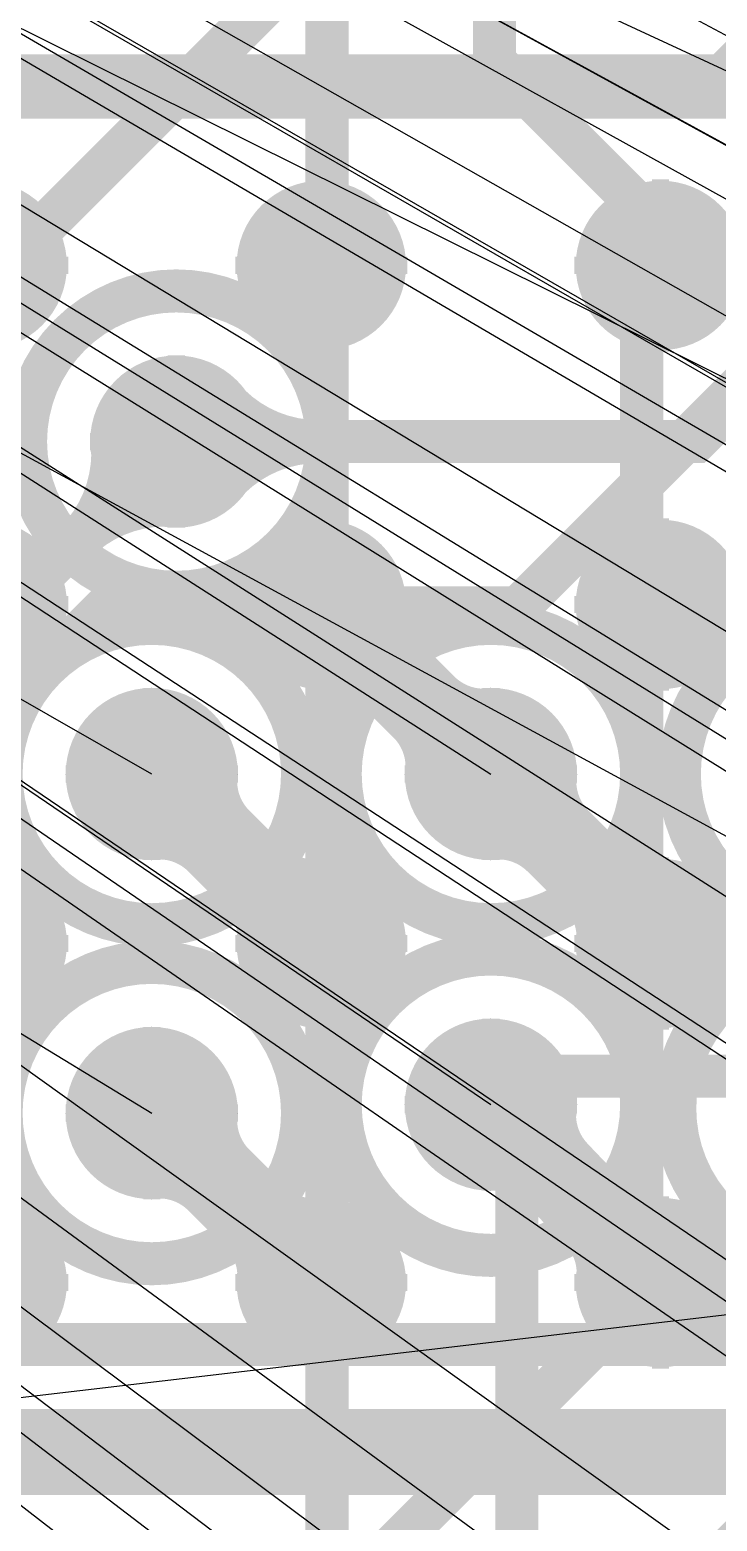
# Model space of a CAD drawing. Extents: x -4539 to 5978, y -4736 to 3041.
# Drawn here: x 1226 to 1305.8, y 700.6 to 873.8 of the extents above; entities that cross this region are included whole.
import ezdxf

# ---------------------------------------------------------------- set-up
doc = ezdxf.new("R2010")
doc.units = 0
for name, pattern in [('SIG_0', [2, 1, 1]), ('SIG_1', [2, 1, 1]), ('SIG_11', [2, 1, 1]), ('SIG_12', [2, 1, 1]), ('SIG_173', [2, 1, 1]), ('SIG_195', [2, 1, 1]), ('SIG_196', [2, 1, 1]), ('SIG_2', [2, 1, 1]), ('SIG_20', [2, 1, 1]), ('SIG_22', [2, 1, 1]), ('SIG_3', [2, 1, 1]), ('SIG_4', [2, 1, 1]), ('SIG_5', [2, 1, 1])]:
    doc.linetypes.add(name, pattern=pattern)
doc.layers.get('0').update_dxf_attribs({"color": 254, "linetype": 'CONTINUOUS'})
for name, color, linetype in [('DRIL_NPLTE_THRU_01', 16, 'CONTINUOUS'), ('DRIL_NPLTE_THRU_02', 2, 'CONTINUOUS'), ('DRIL_NPLTE_THRU_03', 34, 'CONTINUOUS'), ('DRIL_NPLTE_THRU_04', 96, 'CONTINUOUS'), ('DRIL_NPLTE_THRU_05', 6, 'CONTINUOUS'), ('DRIL_NPLTE_THRU_06', 176, 'CONTINUOUS'), ('DRIL_PLTE_THRU_01', 16, 'CONTINUOUS'), ('DRIL_PLTE_THRU_02', 2, 'CONTINUOUS'), ('DRIL_PLTE_THRU_03', 34, 'CONTINUOUS'), ('DRIL_PLTE_THRU_04', 96, 'CONTINUOUS'), ('DRIL_PLTE_THRU_05', 6, 'CONTINUOUS'), ('DRIL_PLTE_THRU_06', 176, 'CONTINUOUS'), ('DRIL_SYMBOL', 254, 'CONTINUOUS'), ('LINK_00', 254, 'CONTINUOUS'), ('PADS_BOT', 5, 'CONTINUOUS'), ('PADS_INNER', 1, 'CONTINUOUS'), ('PADS_TOP', 1, 'CONTINUOUS'), ('PART_BOT_2DLINE_00', 4, 'CONTINUOUS'), ('POUR_OUTLINE_05', 216, 'CONTINUOUS'), ('POUR_VIATHERM_02', 56, 'CONTINUOUS'), ('POUR_VIATHERM_05', 216, 'CONTINUOUS'), ('POUR_VOID_02', 56, 'CONTINUOUS'), ('POUR_VOID_05', 216, 'CONTINUOUS'), ('TEAR_01', 1, 'CONTINUOUS'), ('TEAR_04', 3, 'CONTINUOUS'), ('TEAR_06', 5, 'CONTINUOUS'), ('TRACE_01', 1, 'CONTINUOUS'), ('TRACE_03', 43, 'CONTINUOUS'), ('TRACE_04', 3, 'CONTINUOUS'), ('TRACE_06', 5, 'CONTINUOUS'), ('VIAPTS', 1, 'CONTINUOUS')]:
    doc.layers.add(name, color=color, linetype=linetype)

# ---------------------------------------------------------------- blocks, each defined once
blk = doc.blocks.new('POUR_VOID_649')
at = {"layer": 'POUR_VOID_02', "const_width": 5}
blk.add_lwpolyline([(-4974.5, -5674, 1), (-4939.5, -5674, 1)], format="xyb", close=True, dxfattribs=at)
blk = doc.blocks.new('POUR_VOID_648')
at = {"layer": 'POUR_VOID_02', "const_width": 5}
blk.add_lwpolyline([(-4977.34, -5712.6, 1), (-4942.34, -5712.6, 1)], format="xyb", close=True, dxfattribs=at)
blk = doc.blocks.new('POUR_VOID_647')
at = {"layer": 'POUR_VOID_02', "const_width": 5}
blk.add_lwpolyline([(-4977.34, -5751.97, 1), (-4942.34, -5751.97, 1)], format="xyb", close=True, dxfattribs=at)
blk = doc.blocks.new('POUR_OUTLINE_418')
for name in ['POUR_VOID_649', 'POUR_VOID_648', 'POUR_VOID_647']:
    blk.add_blockref(name, (0, 0))
blk = doc.blocks.new('POUR_VIATHERM_837')
at = {"layer": 'POUR_VIATHERM_02'}
for points in [[(-4920.47, -5741), (-4920.47, -5741)], [(-4930.47, -5751), (-4930.47, -5751)], [(-4910.47, -5751), (-4910.47, -5751)], [(-4920.47, -5761), (-4920.47, -5761)]]:
    blk.add_lwpolyline(points, dxfattribs=at)
blk = doc.blocks.new('POUR_VIATHERM_841')
at = {"layer": 'POUR_VIATHERM_02'}
for points in [[(-4920.47, -5702.6), (-4920.47, -5702.6)], [(-4930.47, -5712.6), (-4930.47, -5712.6)], [(-4910.47, -5712.6), (-4910.47, -5712.6)], [(-4920.47, -5722.6), (-4920.47, -5722.6)]]:
    blk.add_lwpolyline(points, dxfattribs=at)
blk = doc.blocks.new('POUR_HEADER_0')
for name in ['POUR_OUTLINE_418', 'POUR_VIATHERM_841', 'POUR_VIATHERM_837']:
    blk.add_blockref(name, (6185, 6485))
blk = doc.blocks.new('POUR_OUTLINE_4')
at = {"layer": 'POUR_OUTLINE_05', "const_width": 5}
blk.add_lwpolyline([(-4856.4, -5793.84), (-5018.6, -5793.84, -0.89992), (-5053.4, -5793.84), (-5497.5, -5793.84), (-5497.5, -6123.48)], format="xyb", dxfattribs=at)
blk = doc.blocks.new('POUR_HEADER_1')
blk.add_blockref('POUR_OUTLINE_4', (5333.86, 5791.34))
blk = doc.blocks.new('POUR_VOID_259')
at = {"layer": 'POUR_VOID_05', "const_width": 5}
blk.add_lwpolyline([(-4974.5, -5674, 1), (-4939.5, -5674, 1)], format="xyb", close=True, dxfattribs=at)
blk = doc.blocks.new('POUR_VOID_257')
at = {"layer": 'POUR_VOID_05', "const_width": 5}
blk.add_lwpolyline([(-4937.97, -5712.6, 1), (-4902.97, -5712.6, 1)], format="xyb", close=True, dxfattribs=at)
blk = doc.blocks.new('POUR_VOID_256')
at = {"layer": 'POUR_VOID_05', "const_width": 5}
blk.add_lwpolyline([(-4937.97, -5751, 1), (-4902.97, -5751, 1)], format="xyb", close=True, dxfattribs=at)
blk = doc.blocks.new('POUR_VOID_254')
at = {"layer": 'POUR_VOID_05', "const_width": 5}
blk.add_lwpolyline([(-4898.6, -5712.6, 1), (-4863.6, -5712.6, 1)], format="xyb", close=True, dxfattribs=at)
blk = doc.blocks.new('POUR_VOID_253')
at = {"layer": 'POUR_VOID_05', "const_width": 5}
blk.add_lwpolyline([(-4899.13, -5751.44, 1), (-4864.13, -5751.44, 1)], format="xyb", close=True, dxfattribs=at)
blk = doc.blocks.new('POUR_VOID_187')
at = {"layer": 'POUR_VOID_05', "const_width": 5}
blk.add_lwpolyline([(-5512.5, -6133.48), (-5512.5, -5800.19, -3.466577), (-5507.13, -5782.34, -0.1761), (-5497.5, -5778.84), (-5393.27, -5778.84, -1.177785), (-5358.73, -5778.84), (-5198.11, -5778.84, -1.510886), (-5165.89, -5778.84), (-5047.53, -5778.84, -0.376162), (-5024.47, -5778.84), (-4850.53, -5778.84, -0.376162)], format="xyb", dxfattribs=at)
blk = doc.blocks.new('POUR_OUTLINE_162')
for name in ['POUR_VOID_187', 'POUR_VOID_259', 'POUR_VOID_257', 'POUR_VOID_254', 'POUR_VOID_256', 'POUR_VOID_253']:
    blk.add_blockref(name, (0, 0))
blk = doc.blocks.new('POUR_VIATHERM_407')
at = {"layer": 'POUR_VIATHERM_05'}
for points in [[(-4959.84, -5741.97), (-4959.84, -5741.97)], [(-4969.84, -5751.97), (-4969.84, -5751.97)], [(-4949.84, -5751.97), (-4949.84, -5751.97)], [(-4959.84, -5761.97), (-4959.84, -5761.97)]]:
    blk.add_lwpolyline(points, dxfattribs=at)
blk = doc.blocks.new('POUR_VIATHERM_408')
at = {"layer": 'POUR_VIATHERM_05'}
for points in [[(-4959.84, -5702.6), (-4959.84, -5702.6)], [(-4969.84, -5712.6), (-4969.84, -5712.6)], [(-4949.84, -5712.6), (-4949.84, -5712.6)], [(-4959.84, -5722.6), (-4959.84, -5722.6)]]:
    blk.add_lwpolyline(points, dxfattribs=at)
blk = doc.blocks.new('POUR_HEADER_3')
for name in ['POUR_OUTLINE_162', 'POUR_VIATHERM_408', 'POUR_VIATHERM_407']:
    blk.add_blockref(name, (6185, 6485))
blk = doc.blocks.new('DRIL_SYMBOL_0')
at = {"layer": 'DRIL_SYMBOL', "const_width": 2}
for points in [[(0, -10), (0, 10)], [(-10, 0), (10, 0)]]:
    blk.add_lwpolyline(points, dxfattribs=at)
blk = doc.blocks.new('DRIL_HOLE_0')
blk.add_lwpolyline([(0, 0, 1), (0, 0, 1)], format="xyb", close=True)
blk.add_blockref('DRIL_SYMBOL_0', (0, 0))
blk = doc.blocks.new('PAD_2')
blk.add_lwpolyline([(0, 0, 1), (0, 0, 1)], format="xyb", close=True)
blk = doc.blocks.new('PAD_8')
at = {"const_width": 9.84}
blk.add_lwpolyline([(0, -4.92, 1), (0, 4.92, 1)], format="xyb", close=True, dxfattribs=at)
blk = doc.blocks.new('STK_TOP_10')
at = {"layer": 'DRIL_NPLTE_THRU_01'}
blk.add_blockref('DRIL_HOLE_0', (0, 0), dxfattribs=at)
at = {"layer": 'DRIL_NPLTE_THRU_02'}
blk.add_blockref('DRIL_HOLE_0', (0, 0), dxfattribs=at)
at = {"layer": 'DRIL_NPLTE_THRU_03'}
blk.add_blockref('DRIL_HOLE_0', (0, 0), dxfattribs=at)
at = {"layer": 'DRIL_NPLTE_THRU_04'}
blk.add_blockref('DRIL_HOLE_0', (0, 0), dxfattribs=at)
at = {"layer": 'DRIL_NPLTE_THRU_05'}
blk.add_blockref('DRIL_HOLE_0', (0, 0), dxfattribs=at)
at = {"layer": 'DRIL_NPLTE_THRU_06'}
blk.add_blockref('DRIL_HOLE_0', (0, 0), dxfattribs=at)
at = {"layer": 'PADS_BOT'}
blk.add_blockref('PAD_2', (0, 0), dxfattribs=at)
at = {"layer": 'PADS_INNER'}
blk.add_blockref('PAD_2', (0, 0), dxfattribs=at)
at = {"layer": 'PADS_TOP'}
blk.add_blockref('PAD_8', (0, 0), dxfattribs=at)
blk = doc.blocks.new('SYM_TOP_8')
for p in [(-137.8, 137.8), (-98.43, 137.8), (-59.06, 137.8), (-137.8, 98.43), (-98.43, 98.43), (-59.06, 98.43), (-137.8, 59.06), (-98.43, 59.06), (-59.06, 59.06), (-137.8, 19.69), (-98.43, 19.69), (-59.06, 19.69)]:
    blk.add_blockref('STK_TOP_10', p)
blk = doc.blocks.new('PART_TOP_33')
blk.add_blockref('SYM_TOP_8', (0, 0))
blk = doc.blocks.new('SMOOTH_5')
at = {"const_width": 2.5}
blk.add_lwpolyline([(-1.25, 0, 1), (1.25, 0, 1)], format="xyb", close=True, dxfattribs=at)
blk = doc.blocks.new('PART_BODY_BOT_9')
at = {"layer": 'PART_BOT_2DLINE_00', "const_width": 5}
blk.add_lwpolyline([(-338.58, 265.75), (-42.32, 265.75), (-42.32, 232.53), (42.32, 232.53), (42.32, 265.75), (338.58, 265.75), (338.58, -265.75), (-338.58, -265.75)], close=True, dxfattribs=at)
at = {"layer": 'PART_BOT_2DLINE_00'}
blk.add_blockref('SMOOTH_5', (42.32, 232.53), dxfattribs=at)
blk = doc.blocks.new('SYM_BOT_11')
blk.add_blockref('PART_BODY_BOT_9', (0, 0))
blk = doc.blocks.new('PART_BOT_36')
blk.add_blockref('SYM_BOT_11', (0, 0))
blk = doc.blocks.new('TRACE_1284')
at = {"layer": 'TRACE_06', "linetype": 'SIG_1', "const_width": 5}
blk.add_lwpolyline([(1158.27, 320.24), (1158.27, 337.66), (1161.08, 345.3), (1165.14, 356.3), (1165.14, 363.89), (1189.79, 388.54), (1191.43, 388.54), (1250.42, 447.53), (1250.42, 464.17), (1277.66, 491.41), (1283.34, 491.41), (1300.45, 508.51), (1300.45, 690.74), (1359, 749.29), (1359, 824)], dxfattribs=at)
blk = doc.blocks.new('TEAR_2008008000006')
at = {"const_width": 5}
for points in [[(0, -16.5, 0.196262), (-4.2, -6.21)], [(0, -16.5, 0.067729), (-1.24, -7.4)], [(0, -16.5, -0.196262), (4.2, -6.21)], [(0, -16.5, -0.067729), (1.24, -7.4)]]:
    blk.add_lwpolyline(points, format="xyb", dxfattribs=at)
for p in [(-4.2, -6.21), (-1.24, -7.4), (1.24, -7.4), (4.2, -6.21), (0, -16.5), (0, -16.5), (0, -16.5), (0, -16.5)]:
    blk.add_blockref('SMOOTH_5', p)
blk = doc.blocks.new('TRACE_1818')
at = {"layer": 'TRACE_04', "linetype": 'SIG_2', "const_width": 5}
blk.add_lwpolyline([(1279.93, 870.16), (1279.93, 947.07)], dxfattribs=at)
at = {"layer": 'TEAR_04'}
blk.add_blockref('TEAR_2008008000006', (1279.93, 947.07), dxfattribs=at)
at = {"layer": 'TRACE_04'}
for p in [(1279.93, 947.07), (1279.93, 870.16)]:
    blk.add_blockref('SMOOTH_5', p, dxfattribs=at)
blk = doc.blocks.new('TEAR_2008008000011')
at = {"const_width": 5}
for points in [[(-11.67, -11.67, 0.196262), (-7.36, -1.42)], [(-11.67, -11.67, 0.067729), (-6.11, -4.35)], [(-11.67, -11.67, -0.067729), (-4.35, -6.11)], [(-11.67, -11.67, -0.196262), (-1.42, -7.36)]]:
    blk.add_lwpolyline(points, format="xyb", dxfattribs=at)
for p in [(-7.36, -1.42), (-6.11, -4.35), (-4.35, -6.11), (-1.42, -7.36), (-11.67, -11.67), (-11.67, -11.67), (-11.67, -11.67), (-11.67, -11.67)]:
    blk.add_blockref('SMOOTH_5', p)
blk = doc.blocks.new('TRACE_1824')
at = {"layer": 'TRACE_06', "linetype": 'SIG_3', "const_width": 5}
blk.add_lwpolyline([(1179.5, 768.5), (1181.5, 770.5), (1181.5, 843.5), (1242, 904)], dxfattribs=at)
at = {"layer": 'TEAR_06'}
blk.add_blockref('TEAR_2008008000011', (1242, 904), dxfattribs=at)
at = {"layer": 'TRACE_06'}
for p in [(1242, 904), (1181.5, 843.5), (1181.5, 770.5), (1179.5, 768.5)]:
    blk.add_blockref('SMOOTH_5', p, dxfattribs=at)
blk = doc.blocks.new('TEAR_2008008000014')
at = {"const_width": 5}
for points in [[(-11.67, -11.67, 0.196262), (-7.36, -1.42)], [(-11.67, -11.67, 0.067729), (-6.11, -4.35)], [(-11.67, -11.67, -0.067729), (-4.35, -6.11)], [(-11.67, -11.67, -0.196262), (-1.42, -7.36)]]:
    blk.add_lwpolyline(points, format="xyb", dxfattribs=at)
for p in [(-7.36, -1.42), (-6.11, -4.35), (-4.35, -6.11), (-1.42, -7.36), (-11.67, -11.67), (-11.67, -11.67), (-11.67, -11.67), (-11.67, -11.67)]:
    blk.add_blockref('SMOOTH_5', p)
blk = doc.blocks.new('TRACE_2870')
at = {"layer": 'TRACE_06', "linetype": 'SIG_4', "const_width": 5}
blk.add_lwpolyline([(1118.12, 343.26), (1135.79, 360.93), (1135.79, 364.65), (1168.18, 397.03), (1168.18, 428.93), (1191.75, 452.5), (1208.25, 452.5), (1221.58, 465.83), (1221.58, 804.58), (1243, 826)], dxfattribs=at)
at = {"layer": 'TEAR_06'}
blk.add_blockref('TEAR_2008008000014', (1243, 826), dxfattribs=at)
at = {"layer": 'TRACE_06'}
blk.add_blockref('SMOOTH_5', (1243, 826), dxfattribs=at)
blk = doc.blocks.new('TEAR_2008008000015')
at = {"const_width": 5}
for points in [[(16.5, 0, -0.196262), (6.21, 4.2)], [(16.5, 0, -0.067729), (7.4, 1.24)], [(16.5, 0, 0.196262), (6.21, -4.2)], [(16.5, 0, 0.067729), (7.4, -1.24)]]:
    blk.add_lwpolyline(points, format="xyb", dxfattribs=at)
for p in [(6.21, 4.2), (7.4, 1.24), (16.5, 0), (16.5, 0), (16.5, 0), (16.5, 0), (7.4, -1.24), (6.21, -4.2)]:
    blk.add_blockref('SMOOTH_5', p)
blk = doc.blocks.new('TEAR_2008008000016')
at = {"const_width": 5}
for points in [[(-11.42, -11.42, 0.196262), (-7.21, -1.4)], [(-11.42, -11.42, 0.067729), (-5.98, -4.26)], [(-11.42, -11.42, -0.067729), (-4.26, -5.98)], [(-11.42, -11.42, -0.196262), (-1.4, -7.21)]]:
    blk.add_lwpolyline(points, format="xyb", dxfattribs=at)
for p in [(-7.21, -1.4), (-5.98, -4.26), (-4.26, -5.98), (-1.4, -7.21), (-11.42, -11.42), (-11.42, -11.42), (-11.42, -11.42), (-11.42, -11.42)]:
    blk.add_blockref('SMOOTH_5', p)
blk = doc.blocks.new('TRACE_1050')
at = {"layer": 'TRACE_01', "linetype": 'SIG_4', "const_width": 5}
blk.add_lwpolyline([(1243, 826), (1303.28, 826), (1318.9, 841.62), (1318.9, 866.14), (1338.58, 885.83)], dxfattribs=at)
at = {"layer": 'TEAR_01'}
for name, p in [('TEAR_2008008000016', (1338.58, 885.83)), ('TEAR_2008008000015', (1243, 826))]:
    blk.add_blockref(name, p, dxfattribs=at)
at = {"layer": 'TRACE_01'}
for p in [(1338.58, 885.83), (1318.9, 866.14), (1318.9, 841.62), (1243, 826), (1303.28, 826)]:
    blk.add_blockref('SMOOTH_5', p, dxfattribs=at)
blk = doc.blocks.new('TEAR_2008008000017')
at = {"const_width": 5}
for points in [[(-11.42, -11.42, 0.196262), (-7.21, -1.4)], [(-11.42, -11.42, 0.067729), (-5.98, -4.26)], [(-11.42, -11.42, -0.067729), (-4.26, -5.98)], [(-11.42, -11.42, -0.196262), (-1.4, -7.21)]]:
    blk.add_lwpolyline(points, format="xyb", dxfattribs=at)
for p in [(-7.21, -1.4), (-5.98, -4.26), (-4.26, -5.98), (-1.4, -7.21), (-11.42, -11.42), (-11.42, -11.42), (-11.42, -11.42), (-11.42, -11.42)]:
    blk.add_blockref('SMOOTH_5', p)
blk = doc.blocks.new('TRACE_2872')
at = {"layer": 'TRACE_01', "linetype": 'SIG_5', "const_width": 5}
blk.add_lwpolyline([(1163.76, 886.5), (1163.76, 878.64), (1173.92, 868.48), (1306.4, 868.48), (1318.9, 880.99), (1318.9, 905.51), (1338.58, 925.2)], dxfattribs=at)
at = {"layer": 'TEAR_01'}
blk.add_blockref('TEAR_2008008000017', (1338.58, 925.2), dxfattribs=at)
at = {"layer": 'TRACE_01'}
for p in [(1338.58, 925.2), (1318.9, 905.51), (1163.76, 886.5), (1318.9, 880.99), (1163.76, 878.64), (1173.92, 868.48), (1306.4, 868.48)]:
    blk.add_blockref('SMOOTH_5', p, dxfattribs=at)
blk = doc.blocks.new('TRACE_506')
at = {"layer": 'TRACE_03', "linetype": 'SIG_11', "const_width": 5}
blk.add_lwpolyline([(1040.32, 833.68), (1072.63, 866), (1356, 866)], dxfattribs=at)
blk = doc.blocks.new('TRACE_586')
at = {"layer": 'TRACE_03', "linetype": 'SIG_12', "const_width": 5}
blk.add_lwpolyline([(1039.25, 756.25), (1110.88, 756.25), (1136.62, 730.5), (1204.25, 730.5), (1220.58, 746.83), (1220.58, 792.57), (1234.71, 806.7), (1282.7, 806.7), (1322.39, 846.39), (1438.51, 846.39), (1458.23, 866.11), (1477.11, 866.11)], dxfattribs=at)
at = {"layer": 'TRACE_03'}
for p in [(1234.71, 806.7), (1282.7, 806.7)]:
    blk.add_blockref('SMOOTH_5', p, dxfattribs=at)
blk = doc.blocks.new('TRACE_900')
at = {"layer": 'TRACE_03', "linetype": 'SIG_20', "const_width": 10}
blk.add_lwpolyline([(816, 639), (954.95, 639), (1005.24, 689.29), (1143.71, 689.29), (1145, 688), (1183, 688), (1203.66, 708.66), (1313, 708.66), (1373.34, 769), (1405.92, 769), (1417.84, 757.08), (1417.84, 740.98), (1429.75, 729.06), (1486.72, 729.06), (1547.01, 789.35), (1565.42, 789.35), (1584.07, 808), (1626.8, 808), (1629.1, 810.3), (1764.65, 810.3), (1786.03, 831.68), (1843.68, 831.68), (1871, 859)], dxfattribs=at)
blk = doc.blocks.new('TRACE_1296')
at = {"layer": 'TRACE_04', "linetype": 'SIG_22', "const_width": 5}
blk.add_lwpolyline([(1197, 748), (1218.68, 769.68), (1218.68, 842.04), (1260.96, 884.32), (1260.96, 980.66), (1271, 990.7), (1271, 1037)], dxfattribs=at)
blk = doc.blocks.new('SMOOTH_10')
at = {"const_width": 5}
blk.add_lwpolyline([(-2.5, 0, 1), (2.5, 0, 1)], format="xyb", close=True, dxfattribs=at)
blk = doc.blocks.new('TEAR_2008008000969')
at = {"const_width": 10}
for points in [[(7.59, -7.96, -0.196262), (4.88, -1.07)], [(7.59, -7.96, 0.196261), (0.83, -4.93)]]:
    blk.add_lwpolyline(points, format="xyb", dxfattribs=at)
for p in [(4.88, -1.07), (0.83, -4.93), (7.59, -7.96), (7.59, -7.96)]:
    blk.add_blockref('SMOOTH_10', p)
blk = doc.blocks.new('TEAR_2008008000970')
at = {"const_width": 10}
for points in [[(-7.35, 7.71, 0.196262), (-0.81, 4.78)], [(-7.35, 7.71, -0.196262), (-4.73, 1.03)]]:
    blk.add_lwpolyline(points, format="xyb", dxfattribs=at)
for p in [(-7.35, 7.71), (-7.35, 7.71), (-0.81, 4.78), (-4.73, 1.03)]:
    blk.add_blockref('SMOOTH_10', p)
blk = doc.blocks.new('TRACE_76')
at = {"layer": 'TRACE_01', "linetype": 'SIG_173', "const_width": 10}
blk.add_lwpolyline([(1279.53, 749), (1299.21, 728.35)], dxfattribs=at)
at = {"layer": 'TEAR_01'}
for name, p in [('TEAR_2008008000969', (1279.53, 749)), ('TEAR_2008008000970', (1299.21, 728.35))]:
    blk.add_blockref(name, p, dxfattribs=at)
at = {"layer": 'TRACE_01'}
for p in [(1279.53, 749), (1299.21, 728.35)]:
    blk.add_blockref('SMOOTH_10', p, dxfattribs=at)
blk = doc.blocks.new('TEAR_2008008000977')
at = {"const_width": 10}
for points in [[(7.78, -7.78, -0.196261), (4.91, -0.95)], [(7.78, -7.78, 0.196261), (0.95, -4.91)]]:
    blk.add_lwpolyline(points, format="xyb", dxfattribs=at)
for p in [(4.91, -0.95), (0.95, -4.91), (7.78, -7.78), (7.78, -7.78)]:
    blk.add_blockref('SMOOTH_10', p)
blk = doc.blocks.new('TEAR_2008008000978')
at = {"const_width": 10}
for points in [[(-7.53, 7.53, 0.196262), (-0.92, 4.75)], [(-7.53, 7.53, -0.196262), (-4.75, 0.92)]]:
    blk.add_lwpolyline(points, format="xyb", dxfattribs=at)
for p in [(-7.53, 7.53), (-7.53, 7.53), (-0.92, 4.75), (-4.75, 0.92)]:
    blk.add_blockref('SMOOTH_10', p)
blk = doc.blocks.new('TRACE_84')
at = {"layer": 'TRACE_01', "linetype": 'SIG_173', "const_width": 10}
blk.add_lwpolyline([(1279.53, 787.4), (1299.21, 767.72)], dxfattribs=at)
at = {"layer": 'TEAR_01'}
for name, p in [('TEAR_2008008000977', (1279.53, 787.4)), ('TEAR_2008008000978', (1299.21, 767.72))]:
    blk.add_blockref(name, p, dxfattribs=at)
at = {"layer": 'TRACE_01'}
for p in [(1279.53, 787.4), (1299.21, 767.72)]:
    blk.add_blockref('SMOOTH_10', p, dxfattribs=at)
blk = doc.blocks.new('TEAR_2008008000981')
at = {"const_width": 10}
for points in [[(7.53, -7.53, -0.196262), (4.75, -0.92)], [(7.53, -7.53, 0.196262), (0.92, -4.75)]]:
    blk.add_lwpolyline(points, format="xyb", dxfattribs=at)
for p in [(4.75, -0.92), (0.92, -4.75), (7.53, -7.53), (7.53, -7.53)]:
    blk.add_blockref('SMOOTH_10', p)
blk = doc.blocks.new('TEAR_2008008000982')
at = {"const_width": 10}
for points in [[(-7.78, 7.78, 0.196261), (-0.95, 4.91)], [(-7.78, 7.78, -0.196261), (-4.91, 0.95)]]:
    blk.add_lwpolyline(points, format="xyb", dxfattribs=at)
for p in [(-7.78, 7.78), (-7.78, 7.78), (-0.95, 4.91), (-4.91, 0.95)]:
    blk.add_blockref('SMOOTH_10', p)
blk = doc.blocks.new('TRACE_82')
at = {"layer": 'TRACE_01', "linetype": 'SIG_173', "const_width": 10}
blk.add_lwpolyline([(1259.84, 807.09), (1279.53, 787.4)], dxfattribs=at)
at = {"layer": 'TEAR_01'}
for name, p in [('TEAR_2008008000981', (1259.84, 807.09)), ('TEAR_2008008000982', (1279.53, 787.4))]:
    blk.add_blockref(name, p, dxfattribs=at)
at = {"layer": 'TRACE_01'}
for p in [(1259.84, 807.09), (1279.53, 787.4)]:
    blk.add_blockref('SMOOTH_10', p, dxfattribs=at)
blk = doc.blocks.new('TEAR_2008008001197')
at = {"const_width": 10}
for points in [[(7.78, -7.78, -0.196261), (4.91, -0.95)], [(7.78, -7.78, 0.196261), (0.95, -4.91)]]:
    blk.add_lwpolyline(points, format="xyb", dxfattribs=at)
for p in [(4.91, -0.95), (0.95, -4.91), (7.78, -7.78), (7.78, -7.78)]:
    blk.add_blockref('SMOOTH_10', p)
blk = doc.blocks.new('TEAR_2008008001198')
at = {"const_width": 10}
for points in [[(-7.53, 7.53, 0.196262), (-0.92, 4.75)], [(-7.53, 7.53, -0.196262), (-4.75, 0.92)]]:
    blk.add_lwpolyline(points, format="xyb", dxfattribs=at)
for p in [(-7.53, 7.53), (-7.53, 7.53), (-0.92, 4.75), (-4.75, 0.92)]:
    blk.add_blockref('SMOOTH_10', p)
blk = doc.blocks.new('TRACE_74')
at = {"layer": 'TRACE_01', "linetype": 'SIG_196', "const_width": 10}
blk.add_lwpolyline([(1240.16, 748.03), (1259.84, 728.35)], dxfattribs=at)
at = {"layer": 'TEAR_01'}
for name, p in [('TEAR_2008008001197', (1240.16, 748.03)), ('TEAR_2008008001198', (1259.84, 728.35))]:
    blk.add_blockref(name, p, dxfattribs=at)
at = {"layer": 'TRACE_01'}
for p in [(1240.16, 748.03), (1259.84, 728.35)]:
    blk.add_blockref('SMOOTH_10', p, dxfattribs=at)
blk = doc.blocks.new('TEAR_2008008001199')
at = {"const_width": 10}
for points in [[(7.78, -7.78, -0.196261), (4.91, -0.95)], [(7.78, -7.78, 0.196261), (0.95, -4.91)]]:
    blk.add_lwpolyline(points, format="xyb", dxfattribs=at)
for p in [(4.91, -0.95), (0.95, -4.91), (7.78, -7.78), (7.78, -7.78)]:
    blk.add_blockref('SMOOTH_10', p)
blk = doc.blocks.new('TEAR_2008008001200')
at = {"const_width": 10}
for points in [[(-7.53, 7.53, 0.196262), (-0.92, 4.75)], [(-7.53, 7.53, -0.196262), (-4.75, 0.92)]]:
    blk.add_lwpolyline(points, format="xyb", dxfattribs=at)
for p in [(-7.53, 7.53), (-7.53, 7.53), (-0.92, 4.75), (-4.75, 0.92)]:
    blk.add_blockref('SMOOTH_10', p)
blk = doc.blocks.new('TRACE_78')
at = {"layer": 'TRACE_01', "linetype": 'SIG_196', "const_width": 10}
blk.add_lwpolyline([(1240.16, 787.4), (1259.84, 767.72)], dxfattribs=at)
at = {"layer": 'TEAR_01'}
for name, p in [('TEAR_2008008001199', (1240.16, 787.4)), ('TEAR_2008008001200', (1259.84, 767.72))]:
    blk.add_blockref(name, p, dxfattribs=at)
at = {"layer": 'TRACE_01'}
for p in [(1240.16, 787.4), (1259.84, 767.72)]:
    blk.add_blockref('SMOOTH_10', p, dxfattribs=at)
blk = doc.blocks.new('DRIL_SYMBOL_7')
at = {"layer": 'DRIL_SYMBOL', "const_width": 2}
for points in [[(0, -10), (0, 10)], [(-10, 0), (10, 0)]]:
    blk.add_lwpolyline(points, dxfattribs=at)
blk = doc.blocks.new('DRIL_HOLE_7')
at = {"const_width": 3.5}
blk.add_lwpolyline([(-1.75, 0, 1), (1.75, 0, 1)], format="xyb", close=True, dxfattribs=at)
blk.add_blockref('DRIL_SYMBOL_7', (0, 0))
blk = doc.blocks.new('PAD_15')
at = {"const_width": 10}
blk.add_lwpolyline([(0, -5, 1), (0, 5, 1)], format="xyb", close=True, dxfattribs=at)
blk = doc.blocks.new('STK_TOP_26')
at = {"layer": 'DRIL_PLTE_THRU_01'}
blk.add_blockref('DRIL_HOLE_7', (0, 0), dxfattribs=at)
at = {"layer": 'DRIL_PLTE_THRU_02'}
blk.add_blockref('DRIL_HOLE_7', (0, 0), dxfattribs=at)
at = {"layer": 'DRIL_PLTE_THRU_03'}
blk.add_blockref('DRIL_HOLE_7', (0, 0), dxfattribs=at)
at = {"layer": 'DRIL_PLTE_THRU_04'}
blk.add_blockref('DRIL_HOLE_7', (0, 0), dxfattribs=at)
at = {"layer": 'DRIL_PLTE_THRU_05'}
blk.add_blockref('DRIL_HOLE_7', (0, 0), dxfattribs=at)
at = {"layer": 'DRIL_PLTE_THRU_06'}
blk.add_blockref('DRIL_HOLE_7', (0, 0), dxfattribs=at)
at = {"layer": 'PADS_BOT'}
blk.add_blockref('PAD_15', (0, 0), dxfattribs=at)
at = {"layer": 'PADS_INNER'}
blk.add_blockref('PAD_15', (0, 0), dxfattribs=at)
at = {"layer": 'PADS_TOP'}
blk.add_blockref('PAD_15', (0, 0), dxfattribs=at)
blk = doc.blocks.new('SYM_TOP_2')
blk.add_blockref('STK_TOP_26', (0, 0))

msp = doc.modelspace()

# ---------------------------------------------------------------- linework, layer by layer
at = {"layer": 'LINK_00', "linetype": 'SIG_196'}
for p, q in [((1240.16, 787.4), (166.14, 1400)), ((2252.1, 266.5), (166.14, 1400)), ((166.14, 1400), (1240.16, 748.03)), ((1397.64, 826.77), (166.14, 1400)), ((1476.38, 749.06), (166.14, 1400))]:
    msp.add_line(p, q, dxfattribs=at)
at = {"layer": 'LINK_00', "linetype": 'SIG_173'}
for p, q in [((1899.02, 535.99), (322.05, 1400)), ((322.05, 1400), (2456, 171)), ((322.05, 1400), (2380.75, 192.75)), ((322.05, 1400), (1904.58, 201.79)), ((322.05, 1400), (2524.12, 179.47)), ((322.05, 1400), (2311, 171)), ((2249.57, 201.5), (322.05, 1400)), ((322.05, 1400), (2170.96, 223.18)), ((322.05, 1400), (2046.64, 220)), ((1968.28, 170.23), (322.05, 1400)), ((1279.53, 749), (322.05, 1400)), ((1397.64, 789), (322.05, 1400)), ((2053.51, 401.87), (322.05, 1400)), ((322.05, 1400), (1279.53, 669.29)), ((1318.9, 669.29), (322.05, 1400)), ((322.05, 1400), (1397.64, 749)), ((1438.04, 749.06), (322.05, 1400)), ((1318.37, 748.56), (322.05, 1400)), ((322.05, 1400), (1397.64, 629.92)), ((322.05, 1400), (1437.01, 629.92)), ((1437.01, 789.06), (322.05, 1400)), ((322.05, 1400), (1318.9, 629.92)), ((1397.64, 669.29), (322.05, 1400)), ((322.05, 1400), (1438.04, 668.26)), ((322.05, 1400), (1279.53, 787.4)), ((322.05, 1400), (1318.9, 787.4)), ((2155, 419.41), (322.05, 1400))]:
    msp.add_line(p, q, dxfattribs=at)
at = {"layer": 'LINK_00', "linetype": 'SIG_195'}
msp.add_line((2194.88, 828.7), (939.39, 681.5), dxfattribs=at)
at = {"layer": 'TRACE_01', "linetype": 'SIG_196', "const_width": 10}
msp.add_lwpolyline([(1299.21, 807.09), (1299.21, 807.4), (1338.58, 807.4), (1338.58, 807.09)], dxfattribs=at)
at = {"layer": 'TRACE_04', "linetype": 'SIG_2', "const_width": 5}
for points in [[(1279.93, 870.16), (1297.03, 853.06)], [(1297.03, 768.2), (1297.03, 853.06)], [(1197.5, 387), (1197.5, 401.5), (1260.5, 464.5), (1260.5, 690.12), (1297.03, 726.65), (1297.03, 768.2)]]:
    msp.add_lwpolyline(points, dxfattribs=at)
at = {"layer": 'TRACE_06', "linetype": 'SIG_0', "const_width": 5}
for points in [[(1260.5, 826), (1260.5, 910.25)], [(1137.81, 343.26), (1152.13, 357.58), (1152.13, 365.03), (1193.93, 406.82), (1195.57, 406.82), (1227.46, 438.71), (1227.46, 456.46), (1260.5, 489.5), (1260.5, 826)]]:
    msp.add_lwpolyline(points, dxfattribs=at)

# ---------------------------------------------------------------- block references
at = {"linetype": 'SIG_173'}
msp.add_blockref('POUR_HEADER_0', (15, 15), dxfattribs=at)
at = {"linetype": 'SIG_196'}
msp.add_blockref('POUR_HEADER_3', (15, 15), dxfattribs=at)
at = {"xscale": -1, "rotation": -90}
msp.add_blockref('PART_BOT_36', (1050, 710), dxfattribs=at)
for name, p in [('PART_TOP_33', (1358.27, 708.66)), ('TRACE_1296', (0, 0)), ('TRACE_1818', (0, 0)), ('TRACE_2872', (0, 0)), ('TRACE_1824', (0, 0)), ('TRACE_1050', (0, 0)), ('TRACE_586', (0, 0)), ('TRACE_506', (0, 0)), ('TRACE_900', (0, 0)), ('TRACE_2870', (0, 0)), ('TRACE_1284', (0, 0)), ('TRACE_82', (0, 0)), ('TRACE_78', (0, 0)), ('TRACE_84', (0, 0)), ('TRACE_76', (0, 0)), ('TRACE_74', (0, 0))]:
    msp.add_blockref(name, p)
at = {"linetype": 'SIG_195'}
msp.add_blockref('POUR_HEADER_1', (866.14, 708.66), dxfattribs=at)
at = {"layer": 'TRACE_01'}
for p in [(1299.21, 807.4), (1299.21, 807.09)]:
    msp.add_blockref('SMOOTH_10', p, dxfattribs=at)
at = {"layer": 'TRACE_04'}
for p in [(1279.93, 870.16), (1297.03, 853.06), (1297.03, 853.06), (1297.03, 768.2), (1297.03, 768.2), (1297.03, 726.65)]:
    msp.add_blockref('SMOOTH_5', p, dxfattribs=at)
at = {"layer": 'TRACE_06'}
msp.add_blockref('SMOOTH_5', (1260.5, 826), dxfattribs=at)
msp.add_blockref('SMOOTH_5', (1260.5, 826), dxfattribs=at)
at = {"layer": 'VIAPTS', "linetype": 'SIG_4'}
msp.add_blockref('SYM_TOP_2', (1243, 826), dxfattribs=at)
at = {"layer": 'VIAPTS', "linetype": 'SIG_196'}
for p in [(1240.16, 787.4), (1240.16, 748.03)]:
    msp.add_blockref('SYM_TOP_2', p, dxfattribs=at)
at = {"layer": 'VIAPTS', "linetype": 'SIG_173'}
for p in [(1279.53, 787.4), (1279.53, 749)]:
    msp.add_blockref('SYM_TOP_2', p, dxfattribs=at)

doc.saveas('drawing.dxf')
